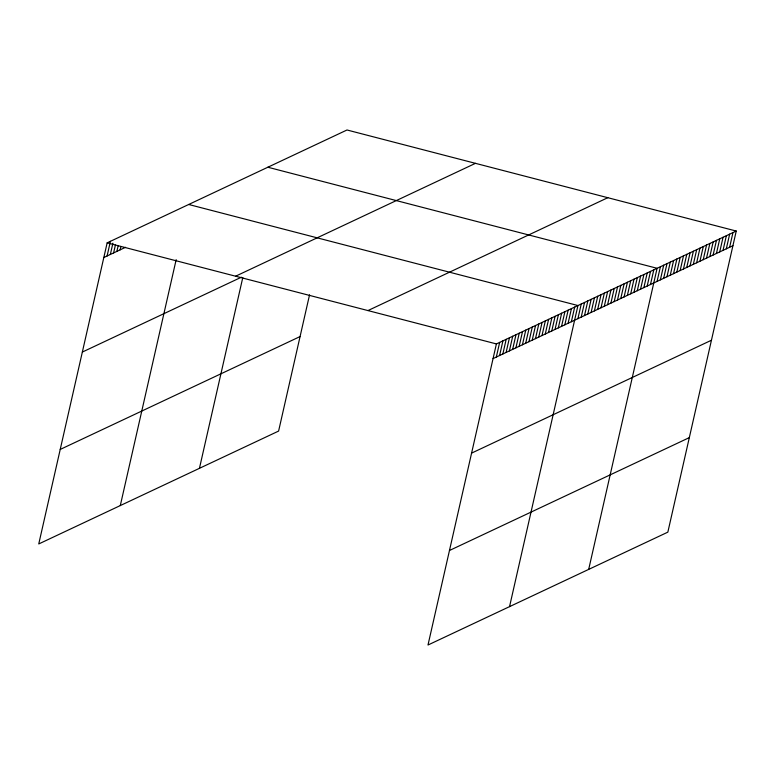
<?xml version="1.0" encoding="UTF-8"?>
<svg xmlns="http://www.w3.org/2000/svg" width="775" height="775" viewBox="0 0 775 775"><rect width="100%" height="100%" fill="white"/><g stroke="black" fill="none" stroke-linecap="round" stroke-linejoin="round"><path stroke-width="1.16" d="M736.25 231.047L496.397 343.926L427.994 645.013L667.847 532.144L736.25 231.047L347.006 129.987L107.153 242.856L38.75 543.953L278.603 431.074L309.554 294.82M107.086 255.992L110.418 241.325M110.35 254.462L112.908 243.176M113.605 252.921L115.407 245.026M116.87 251.391L118.149 245.743M120.135 249.85L120.9 246.469M120.299 505.571L176.167 259.664M199.446 468.323L242.788 277.586M496.329 357.052L499.662 342.385M499.594 355.522L502.927 340.855M502.859 353.991L506.191 339.314M506.114 352.451L509.446 337.784M509.378 350.92L512.711 336.243M512.643 349.38L515.976 334.713M515.898 347.849L519.24 333.173M519.163 346.309L522.495 331.642M522.428 344.778L525.76 330.111M525.692 343.238L529.025 328.571M528.947 341.707L532.28 327.04M532.212 340.167L535.544 325.5M535.477 338.636L538.809 323.969M538.732 337.096L542.074 322.429M541.996 335.565L545.329 320.898M545.261 334.035L548.593 319.358M548.526 332.494L551.858 317.827M551.781 330.964L555.113 316.287M555.045 329.423L558.378 314.757M558.31 327.893L561.643 313.216M561.565 326.353L564.907 311.686M564.83 324.822L568.162 310.155M568.094 323.282L571.427 308.615M571.359 321.751L574.692 307.084M509.543 606.641L577.947 305.544L188.703 204.484M577.917 318.661L581.25 303.994M581.211 317.111L584.544 302.444M584.515 315.561L587.847 300.884M587.808 314.011L591.141 299.334M591.102 312.451L594.444 297.784M594.406 310.901L597.738 296.234M597.699 309.351L601.032 294.684M601.003 307.801L604.335 293.124M604.297 306.251L607.629 291.574M607.6 304.691L610.933 290.024M610.894 303.141L614.226 288.474M614.197 301.591L617.53 286.924M617.491 300.041L620.823 285.365M620.785 298.482L624.117 283.815M624.088 296.932L627.421 282.265M627.382 295.382L630.714 280.715M630.685 293.832L634.018 279.165M633.979 292.282L637.312 277.605M637.283 290.722L640.615 276.055M640.576 289.172L643.909 274.505M643.87 287.622L647.202 272.955M647.173 286.072L650.506 271.405M650.467 284.522L653.8 269.845M588.69 569.393L657.103 268.295L267.859 167.235M657.064 281.412L660.397 266.745M660.368 279.862L663.7 265.195M663.662 278.312L666.994 263.636M666.955 276.762L670.288 262.086M670.259 275.202L673.591 260.536M673.553 273.653L676.885 258.986M676.856 272.103L680.188 257.436M680.15 270.552L683.482 255.876M683.453 268.993L686.786 254.326M686.747 267.443L690.079 252.776M690.041 265.893L693.373 251.226M693.344 264.343L696.677 249.676M696.638 262.793L699.97 248.116M699.941 261.233L703.274 246.566M703.235 259.683L706.567 245.016M706.538 258.133L709.871 243.466M709.832 256.583L713.165 241.916M713.126 255.033L716.458 240.357M716.429 253.473L719.762 238.807M719.723 251.923L723.056 237.257M723.027 250.373L726.359 235.707M726.32 248.823L729.653 234.157M729.624 247.273L732.956 232.597M103.821 257.532L125.569 247.293M235.61 276.21L475.453 163.341M82.353 352.053L241.403 277.198M60.227 449.432L300.07 336.563M367.951 310.572L607.803 197.693M493.065 358.593L732.917 245.714M471.597 453.113L711.44 340.235M449.471 550.492L689.314 437.623M107.153 242.856L496.397 343.926"/></g></svg>
